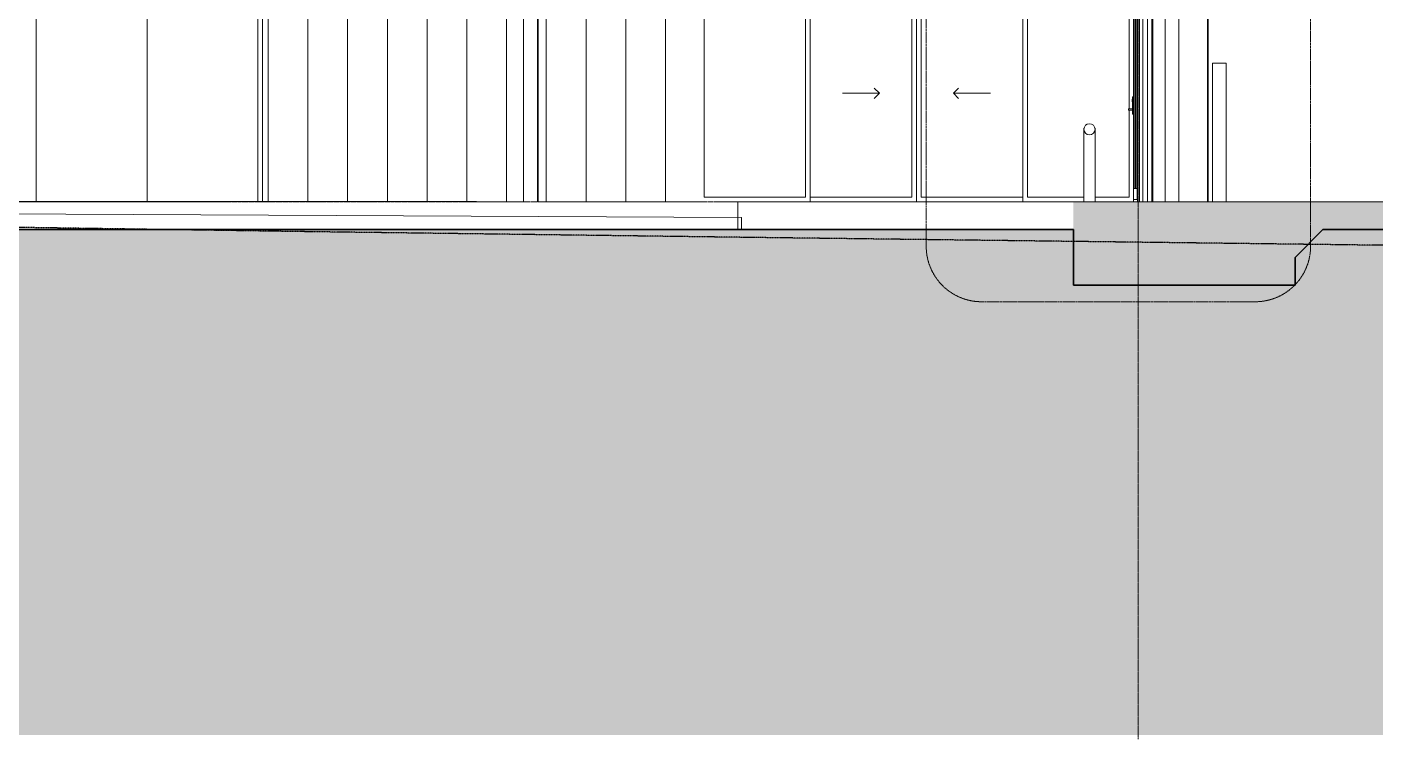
# Model space of a CAD drawing. Header units: millimetres. Extents: x 4237772 to 4686020, y -673 to 29459.
# Drawn here: x 4300656 to 4315247, y -610 to 7092 of the extents above; entities that cross this region are included whole.
import ezdxf

# ---------------------------------------------------------------- set-up
doc = ezdxf.new("R2010")
doc.units = ezdxf.units.MM
for name, pattern in [('AEC_Center', [24, 12, -4, 4, -4]), ('AEC_Double Dash', [39, 15, -4, 6, -4, 6, -4]), ('Existing Ground', [4.5, 3, -1.5]), ('Grid Line', [21, 12, -3, 3, -3])]:
    doc.linetypes.add(name, pattern=pattern)
for name, color, linetype, lineweight in [('A-ANNO-SYMB', 150, 'Continuous', 5), ('A-DETL', 90, 'Continuous', 18), ('A-DETL-GENF', 92, 'Continuous', 5), ('A-DOOR', 31, 'Continuous', 5), ('A-DOOR-FRAM', 31, 'Continuous', 5), ('A-DOOR-GLAZ', 31, 'Continuous', 5), ('A-FLOR', 192, 'Continuous', 5), ('A-FLOR-LEVL', 51, 'Continuous', 5), ('A-FLOR-PATT', 8, 'Continuous', 15), ('A-GLAZ', 151, 'Continuous', 5), ('A-WALL', 113, 'Continuous', 5), ('A-WALL-PATT', 111, 'Continuous', 5), ('C-TOPO', 7, 'Continuous', 5), ('F-FIRE', 13, 'Continuous', 5), ('P-SANR-FIXT', 6, 'Continuous', 5), ('S-BEAM', 12, 'Continuous', 5), ('S-COLS', 52, 'Continuous', 5), ('S-GRID', 1, 'Continuous', 5)]:
    doc.layers.add(name, color=color, linetype=linetype, lineweight=lineweight)
pattern_1 = [(50, (4308746.8, 10390.6), (1457.472, -127.512), [152.4, -1676.4]), (355, (4308746.8, 10390.6), (-281.94, 1528.454), [121.92, -1341.12]), (100.451, (4308868.2, 10380), (1175.54, 1400.933), [129.52, -1424.72]), (46.184, (4308746.8, 10797), (2168.63, -336.34), [228.6, -2514.6]), (96.636, (4308927.5, 10769), (1899.22, 1979.42), [194.28, -2137.08]), (351.184, (4308746.8, 10797), (1899.24, 1979.4), [182.88, -2011.68]), (21, (4308950, 10695.4), (1212.915, -818.12), [152.4, -1676.4]), (326, (4308950, 10695.4), (494.417, 1473.504), [121.92, -1341.12]), (71.451, (4309051, 10627.3), (1707.337, 655.37), [129.52, -1424.72]), (37.5, (4308746.76, 10390.63), (24.7094, 676.44), [67.056, -1257.808, 67.056, -2640.584]), (37.5, (4308746.76, 10390.63), (24.7094, 676.44), [-1391.92, -1294.384, 67.056, -1279.144]), (7.5, (4308746.76, 10390.6), (534.558, 801.444), [67.056, -709.168, 67.056, -1740.408]), (7.5, (4308746.76, 10390.6), (534.558, 801.444), [-843.28, -1227.328, 67.056, -446.024]), (327.5, (4308293.6, 10390.63), (1084.7275, -45.831), [67.056, -440.944, 67.056, -3621.024]), (327.5, (4308293.6, 10390.63), (1084.7275, -45.831), [-575.056, -1517.904, 67.056, -2036.064]), (317.5, (4308090.4, 10390.6), (1185.035, 203.414), [67.056, -593.344, 67.056, -2479.04]), (317.5, (4308090.4, 10390.6), (1185.035, 203.414), [-727.456, -985.52, 67.056, -1426.464])]

# ---------------------------------------------------------------- blocks, each defined once
blk = doc.blocks.new('Hydrant_double8 - Hydrant_double-1019432-SECTION - GRIDS C4-C5')
at = {"layer": 'F-FIRE'}
for p, q in [((4312096, 5996), (4312096, 5200)), ((4312216, 5200), (4312216, 5996))]:
    blk.add_line(p, q, dxfattribs=at)
for start, end in [(0, 180), (180, 0)]:
    blk.add_arc((4312156, 5986), 60, start, end, dxfattribs=at)
blk = doc.blocks.new('Structural Framing 24 - Structural Framing 1-1264814-SECTION - GRIDS C4-C5')
at = {"layer": 'S-BEAM'}
for p, q in [((4313432, 14963), (4313432, 5200)), ((4313442, 5200), (4313442, 14954)), ((4312832, 7821), (4312832, 5200)), ((4312842, 5200), (4312842, 7828))]:
    blk.add_line(p, q, dxfattribs=at)
blk = doc.blocks.new('SD - OXXO - SD - OXXO 3800W-1750534-SECTION - GRIDS C4-C5')
at = {"layer": 'A-DOOR'}
for p, q in [((4307978, 7550), (4310905, 7550)), ((4311478, 7550), (4312625, 7550))]:
    blk.add_line(p, q, dxfattribs=at)
at = {"layer": 'A-GLAZ'}
for p, q in [((4309134, 7550), (4307978, 7550)), ((4307984, 7500), (4309084, 7500)), ((4307984, 5250), (4307984, 7500)), ((4309084, 7500), (4309084, 5250)), ((4309134, 5200), (4309134, 7550)), ((4309134, 7500), (4310234, 7500)), ((4310234, 7500), (4310234, 5250)), ((4310284, 7550), (4310284, 5200)), ((4310284, 5200), (4310284, 7550)), ((4310334, 7500), (4311434, 7500)), ((4310334, 5250), (4310334, 7500)), ((4311434, 7522), (4311434, 5200)), ((4312625, 7550), (4311478, 7550)), ((4311484, 7500), (4311859, 7500)), ((4311484, 5250), (4311484, 7500)), ((4312432, 7500), (4312584, 7500)), ((4312584, 7500), (4312584, 6206)), ((4309884, 6375), (4309827, 6432)), ((4310684, 6375), (4310740, 6432)), ((4309484, 6375), (4309884, 6375)), ((4309884, 6375), (4309827, 6318)), ((4310684, 6375), (4310740, 6318)), ((4311084, 6375), (4310684, 6375)), ((4312584, 6194), (4312584, 5250)), ((4309084, 5250), (4307984, 5250)), ((4310234, 5250), (4309134, 5250)), ((4311434, 5250), (4310334, 5250)), ((4312096, 5250), (4311484, 5250)), ((4312584, 5250), (4312216, 5250))]:
    blk.add_line(p, q, dxfattribs=at)
blk = doc.blocks.new('X_Door-Handle-Lockwood 4800 Series Lever - Standard-V180-SECTION - GRIDS C4-C5')
at = {"layer": 'A-DOOR', "flags": 128}
for points in [[(4312616, 6207), (4312616, 6207), (4312617, 6207), (4312617, 6207), (4312617, 6208), (4312618, 6208), (4312618, 6208), (4312618, 6208), (4312618, 6208), (4312619, 6208), (4312619, 6208), (4312619, 6208), (4312620, 6208), (4312620, 6208)], [(4312620, 6192), (4312619, 6192), (4312619, 6192), (4312619, 6192), (4312619, 6192), (4312618, 6192), (4312618, 6192), (4312618, 6192), (4312617, 6192), (4312617, 6193), (4312617, 6193), (4312616, 6193), (4312616, 6193), (4312616, 6193)], [(4312621, 6208), (4312620, 6208), (4312620, 6208), (4312620, 6208), (4312620, 6208), (4312620, 6208), (4312620, 6208)], [(4312620, 6208), (4312620, 6208), (4312620, 6208), (4312620, 6208), (4312620, 6208), (4312620, 6208), (4312621, 6208), (4312621, 6208)], [(4312620, 6192), (4312620, 6192), (4312620, 6192), (4312620, 6192), (4312620, 6192), (4312620, 6192), (4312621, 6192), (4312621, 6192)], [(4312621, 6192), (4312620, 6192), (4312620, 6192), (4312620, 6192), (4312620, 6192), (4312620, 6192), (4312620, 6192)]]:
    blk.add_lwpolyline(points, dxfattribs=at)
blk = doc.blocks.new('Downpipe - Straight - 01 - 150D-V184-SECTION - GRIDS C4-C5')
at = {"layer": 'P-SANR-FIXT'}
for p, q in [((4312974, 15512), (4312974, 5200)), ((4313124, 5200), (4313124, 15525))]:
    blk.add_line(p, q, dxfattribs=at)
blk = doc.blocks.new('X_Door-Handle-Lockwood 4800 Series Lever - Standard-V204-SECTION - GRIDS C4-C5')
at = {"layer": 'A-DOOR'}
for p, q in [((4312621, 6313), (4312617, 6313)), ((4312617, 6313), (4312617, 6312)), ((4312617, 6282), (4312617, 6281)), ((4312617, 6281), (4312621, 6281)), ((4312632, 6335), (4312621, 6335)), ((4312621, 6335), (4312621, 6334)), ((4312621, 6335), (4312621, 6334)), ((4312621, 6208), (4312612, 6208)), ((4312620, 6208), (4312612, 6208)), ((4312612, 6192), (4312621, 6192)), ((4312612, 6192), (4312620, 6192)), ((4312620, 6207), (4312620, 6208)), ((4312620, 6192), (4312620, 6193)), ((4312621, 6151), (4312621, 6150)), ((4312621, 6151), (4312621, 6150)), ((4312621, 6150), (4312632, 6150))]:
    blk.add_line(p, q, dxfattribs=at)
at = {"layer": 'A-DOOR', "flags": 128}
for points in [[(4312577, 6200), (4312577, 6200), (4312577, 6201), (4312577, 6201), (4312577, 6201), (4312577, 6202), (4312577, 6202), (4312577, 6202), (4312577, 6203), (4312577, 6203), (4312577, 6203), (4312578, 6203), (4312578, 6204), (4312578, 6204), (4312578, 6204), (4312578, 6205), (4312578, 6205), (4312579, 6205), (4312579, 6205), (4312579, 6206), (4312579, 6206), (4312579, 6206), (4312580, 6206), (4312580, 6206), (4312580, 6207), (4312580, 6207), (4312581, 6207), (4312581, 6207), (4312581, 6207), (4312582, 6207), (4312582, 6207), (4312582, 6208), (4312583, 6208), (4312583, 6208), (4312583, 6208), (4312583, 6208), (4312584, 6208), (4312584, 6208), (4312584, 6208), (4312585, 6208), (4312585, 6208)], [(4312585, 6192), (4312584, 6192), (4312584, 6192), (4312584, 6192), (4312584, 6192), (4312583, 6192), (4312583, 6192), (4312583, 6192), (4312582, 6192), (4312582, 6193), (4312582, 6193), (4312581, 6193), (4312581, 6193), (4312581, 6193), (4312581, 6193), (4312580, 6193), (4312580, 6194), (4312580, 6194), (4312580, 6194), (4312579, 6194), (4312579, 6194), (4312579, 6195), (4312579, 6195), (4312578, 6195), (4312578, 6195), (4312578, 6196), (4312578, 6196), (4312578, 6196), (4312578, 6197), (4312577, 6197), (4312577, 6197), (4312577, 6197), (4312577, 6198), (4312577, 6198), (4312577, 6198), (4312577, 6199), (4312577, 6199), (4312577, 6199), (4312577, 6200), (4312577, 6200), (4312577, 6200)], [(4312587, 6208), (4312587, 6208), (4312587, 6208), (4312586, 6208), (4312586, 6208), (4312586, 6208), (4312585, 6208), (4312585, 6208), (4312585, 6208), (4312585, 6208), (4312585, 6208), (4312585, 6208)], [(4312585, 6208), (4312585, 6208), (4312585, 6208), (4312585, 6208), (4312585, 6208), (4312585, 6208), (4312586, 6208), (4312586, 6208), (4312586, 6208), (4312587, 6208), (4312587, 6208), (4312587, 6208)], [(4312585, 6192), (4312585, 6192), (4312585, 6192), (4312585, 6192), (4312585, 6192), (4312585, 6192), (4312586, 6192), (4312586, 6192), (4312586, 6192), (4312587, 6192), (4312587, 6192), (4312587, 6192)], [(4312587, 6192), (4312587, 6192), (4312587, 6192), (4312586, 6192), (4312586, 6192), (4312586, 6192), (4312585, 6192), (4312585, 6192), (4312585, 6192), (4312585, 6192), (4312585, 6192), (4312585, 6192)], [(4312597, 6208), (4312597, 6208), (4312596, 6208), (4312595, 6208), (4312594, 6208)], [(4312594, 6208), (4312595, 6208), (4312595, 6208), (4312596, 6208), (4312597, 6208)], [(4312594, 6192), (4312595, 6192), (4312595, 6192), (4312596, 6192), (4312597, 6192)], [(4312597, 6192), (4312597, 6192), (4312596, 6192), (4312595, 6192), (4312594, 6192)], [(4312612, 6208), (4312611, 6208), (4312610, 6208), (4312609, 6208), (4312607, 6208), (4312606, 6208), (4312605, 6208), (4312604, 6208), (4312603, 6208), (4312602, 6208), (4312601, 6208)], [(4312612, 6192), (4312611, 6192), (4312610, 6192), (4312609, 6192), (4312607, 6192), (4312606, 6192), (4312605, 6192), (4312604, 6192), (4312603, 6192), (4312602, 6192), (4312601, 6192)], [(4312602, 6208), (4312603, 6208), (4312604, 6208), (4312605, 6208), (4312606, 6208), (4312607, 6208), (4312608, 6208), (4312609, 6208), (4312610, 6208), (4312612, 6208), (4312612, 6208)], [(4312602, 6192), (4312603, 6192), (4312604, 6192), (4312605, 6192), (4312606, 6192), (4312607, 6192), (4312608, 6192), (4312609, 6192), (4312610, 6192), (4312612, 6192), (4312612, 6192)]]:
    blk.add_lwpolyline(points, dxfattribs=at)
blk = doc.blocks.new('X_Door-Handle-Lockwood 4800 Series Lever - Standard-V205-SECTION - GRIDS C4-C5')
at = {"layer": 'A-DOOR'}
for p, q in [((4312621, 6313), (4312617, 6313)), ((4312617, 6313), (4312617, 6312)), ((4312617, 6282), (4312617, 6281)), ((4312617, 6281), (4312621, 6281)), ((4312632, 6335), (4312621, 6335)), ((4312621, 6335), (4312621, 6334)), ((4312621, 6335), (4312621, 6334)), ((4312621, 6208), (4312612, 6208)), ((4312620, 6208), (4312612, 6208)), ((4312612, 6192), (4312621, 6192)), ((4312612, 6192), (4312620, 6192)), ((4312620, 6207), (4312620, 6208)), ((4312620, 6192), (4312620, 6193)), ((4312621, 6151), (4312621, 6150)), ((4312621, 6151), (4312621, 6150)), ((4312621, 6150), (4312632, 6150))]:
    blk.add_line(p, q, dxfattribs=at)
at = {"layer": 'A-DOOR', "flags": 128}
for points in [[(4312577, 6200), (4312577, 6200), (4312577, 6201), (4312577, 6201), (4312577, 6201), (4312577, 6202), (4312577, 6202), (4312577, 6202), (4312577, 6203), (4312577, 6203), (4312577, 6203), (4312578, 6203), (4312578, 6204), (4312578, 6204), (4312578, 6204), (4312578, 6205), (4312578, 6205), (4312579, 6205), (4312579, 6205), (4312579, 6206), (4312579, 6206), (4312579, 6206), (4312580, 6206), (4312580, 6206), (4312580, 6207), (4312580, 6207), (4312581, 6207), (4312581, 6207), (4312581, 6207), (4312582, 6207), (4312582, 6207), (4312582, 6208), (4312583, 6208), (4312583, 6208), (4312583, 6208), (4312583, 6208), (4312584, 6208), (4312584, 6208), (4312584, 6208), (4312585, 6208), (4312585, 6208)], [(4312585, 6192), (4312584, 6192), (4312584, 6192), (4312584, 6192), (4312584, 6192), (4312583, 6192), (4312583, 6192), (4312583, 6192), (4312582, 6192), (4312582, 6193), (4312582, 6193), (4312581, 6193), (4312581, 6193), (4312581, 6193), (4312581, 6193), (4312580, 6193), (4312580, 6194), (4312580, 6194), (4312580, 6194), (4312579, 6194), (4312579, 6194), (4312579, 6195), (4312579, 6195), (4312578, 6195), (4312578, 6195), (4312578, 6196), (4312578, 6196), (4312578, 6196), (4312578, 6197), (4312577, 6197), (4312577, 6197), (4312577, 6197), (4312577, 6198), (4312577, 6198), (4312577, 6198), (4312577, 6199), (4312577, 6199), (4312577, 6199), (4312577, 6200), (4312577, 6200), (4312577, 6200)], [(4312585, 6208), (4312585, 6208), (4312585, 6208), (4312585, 6208), (4312585, 6208), (4312585, 6208), (4312586, 6208), (4312586, 6208), (4312586, 6208), (4312587, 6208), (4312587, 6208), (4312587, 6208)], [(4312587, 6208), (4312587, 6208), (4312587, 6208), (4312586, 6208), (4312586, 6208), (4312586, 6208), (4312585, 6208), (4312585, 6208), (4312585, 6208), (4312585, 6208), (4312585, 6208), (4312585, 6208)], [(4312587, 6192), (4312587, 6192), (4312587, 6192), (4312586, 6192), (4312586, 6192), (4312586, 6192), (4312585, 6192), (4312585, 6192), (4312585, 6192), (4312585, 6192), (4312585, 6192), (4312585, 6192)], [(4312585, 6192), (4312585, 6192), (4312585, 6192), (4312585, 6192), (4312585, 6192), (4312585, 6192), (4312586, 6192), (4312586, 6192), (4312586, 6192), (4312587, 6192), (4312587, 6192), (4312587, 6192)], [(4312594, 6208), (4312595, 6208), (4312595, 6208), (4312596, 6208), (4312597, 6208)], [(4312597, 6208), (4312597, 6208), (4312596, 6208), (4312595, 6208), (4312594, 6208)], [(4312597, 6192), (4312597, 6192), (4312596, 6192), (4312595, 6192), (4312594, 6192)], [(4312594, 6192), (4312595, 6192), (4312595, 6192), (4312596, 6192), (4312597, 6192)], [(4312612, 6208), (4312611, 6208), (4312610, 6208), (4312609, 6208), (4312607, 6208), (4312606, 6208), (4312605, 6208), (4312604, 6208), (4312603, 6208), (4312602, 6208), (4312601, 6208)], [(4312612, 6192), (4312611, 6192), (4312610, 6192), (4312609, 6192), (4312607, 6192), (4312606, 6192), (4312605, 6192), (4312604, 6192), (4312603, 6192), (4312602, 6192), (4312601, 6192)], [(4312602, 6208), (4312603, 6208), (4312604, 6208), (4312605, 6208), (4312606, 6208), (4312607, 6208), (4312608, 6208), (4312609, 6208), (4312610, 6208), (4312612, 6208), (4312612, 6208)], [(4312602, 6192), (4312603, 6192), (4312604, 6192), (4312605, 6192), (4312606, 6192), (4312607, 6192), (4312608, 6192), (4312609, 6192), (4312610, 6192), (4312612, 6192), (4312612, 6192)]]:
    blk.add_lwpolyline(points, dxfattribs=at)
blk = doc.blocks.new('X_Door-Handle-Lockwood 4800 Series Lever - Standard-V206-SECTION - GRIDS C4-C5')
at = {"layer": 'A-DOOR'}
for p, q in [((4312621, 6313), (4312617, 6313)), ((4312617, 6313), (4312617, 6312)), ((4312617, 6282), (4312617, 6281)), ((4312617, 6281), (4312621, 6281)), ((4312632, 6335), (4312621, 6335)), ((4312621, 6335), (4312621, 6334)), ((4312621, 6335), (4312621, 6334)), ((4312621, 6208), (4312612, 6208)), ((4312620, 6208), (4312612, 6208)), ((4312612, 6192), (4312621, 6192)), ((4312612, 6192), (4312620, 6192)), ((4312620, 6207), (4312620, 6208)), ((4312620, 6192), (4312620, 6193)), ((4312621, 6151), (4312621, 6150)), ((4312621, 6151), (4312621, 6150)), ((4312621, 6150), (4312632, 6150))]:
    blk.add_line(p, q, dxfattribs=at)
at = {"layer": 'A-DOOR', "flags": 128}
for points in [[(4312577, 6200), (4312577, 6200), (4312577, 6201), (4312577, 6201), (4312577, 6201), (4312577, 6202), (4312577, 6202), (4312577, 6202), (4312577, 6203), (4312577, 6203), (4312577, 6203), (4312578, 6203), (4312578, 6204), (4312578, 6204), (4312578, 6204), (4312578, 6205), (4312578, 6205), (4312579, 6205), (4312579, 6205), (4312579, 6206), (4312579, 6206), (4312579, 6206), (4312580, 6206), (4312580, 6206), (4312580, 6207), (4312580, 6207), (4312581, 6207), (4312581, 6207), (4312581, 6207), (4312582, 6207), (4312582, 6207), (4312582, 6208), (4312583, 6208), (4312583, 6208), (4312583, 6208), (4312583, 6208), (4312584, 6208), (4312584, 6208), (4312584, 6208), (4312585, 6208), (4312585, 6208)], [(4312585, 6192), (4312584, 6192), (4312584, 6192), (4312584, 6192), (4312584, 6192), (4312583, 6192), (4312583, 6192), (4312583, 6192), (4312582, 6192), (4312582, 6193), (4312582, 6193), (4312581, 6193), (4312581, 6193), (4312581, 6193), (4312581, 6193), (4312580, 6193), (4312580, 6194), (4312580, 6194), (4312580, 6194), (4312579, 6194), (4312579, 6194), (4312579, 6195), (4312579, 6195), (4312578, 6195), (4312578, 6195), (4312578, 6196), (4312578, 6196), (4312578, 6196), (4312578, 6197), (4312577, 6197), (4312577, 6197), (4312577, 6197), (4312577, 6198), (4312577, 6198), (4312577, 6198), (4312577, 6199), (4312577, 6199), (4312577, 6199), (4312577, 6200), (4312577, 6200), (4312577, 6200)], [(4312597, 6208), (4312597, 6208), (4312596, 6208), (4312595, 6208), (4312594, 6208), (4312593, 6208), (4312592, 6208), (4312592, 6208), (4312591, 6208), (4312590, 6208), (4312590, 6208), (4312589, 6208), (4312589, 6208), (4312588, 6208), (4312587, 6208), (4312587, 6208), (4312587, 6208), (4312586, 6208), (4312586, 6208), (4312586, 6208), (4312585, 6208), (4312585, 6208), (4312585, 6208), (4312585, 6208), (4312585, 6208), (4312585, 6208)], [(4312585, 6208), (4312585, 6208), (4312585, 6208), (4312585, 6208), (4312585, 6208), (4312585, 6208), (4312586, 6208), (4312586, 6208), (4312586, 6208), (4312587, 6208), (4312587, 6208), (4312587, 6208), (4312588, 6208), (4312588, 6208), (4312589, 6208), (4312590, 6208), (4312590, 6208), (4312591, 6208), (4312591, 6208), (4312592, 6208), (4312593, 6208), (4312594, 6208), (4312595, 6208), (4312595, 6208), (4312596, 6208), (4312597, 6208)], [(4312585, 6192), (4312585, 6192), (4312585, 6192), (4312585, 6192), (4312585, 6192), (4312585, 6192), (4312586, 6192), (4312586, 6192), (4312586, 6192), (4312587, 6192), (4312587, 6192), (4312587, 6192), (4312588, 6192), (4312588, 6192), (4312589, 6192), (4312590, 6192), (4312590, 6192), (4312591, 6192), (4312591, 6192), (4312592, 6192), (4312593, 6192), (4312594, 6192), (4312595, 6192), (4312595, 6192), (4312596, 6192), (4312597, 6192)], [(4312597, 6192), (4312597, 6192), (4312596, 6192), (4312595, 6192), (4312594, 6192), (4312593, 6192), (4312592, 6192), (4312592, 6192), (4312591, 6192), (4312590, 6192), (4312590, 6192), (4312589, 6192), (4312589, 6192), (4312588, 6192), (4312587, 6192), (4312587, 6192), (4312587, 6192), (4312586, 6192), (4312586, 6192), (4312586, 6192), (4312585, 6192), (4312585, 6192), (4312585, 6192), (4312585, 6192), (4312585, 6192), (4312585, 6192)], [(4312612, 6208), (4312611, 6208), (4312610, 6208), (4312609, 6208), (4312607, 6208), (4312606, 6208), (4312605, 6208), (4312604, 6208), (4312603, 6208), (4312602, 6208), (4312601, 6208)], [(4312612, 6192), (4312611, 6192), (4312610, 6192), (4312609, 6192), (4312607, 6192), (4312606, 6192), (4312605, 6192), (4312604, 6192), (4312603, 6192), (4312602, 6192), (4312601, 6192)], [(4312602, 6208), (4312603, 6208), (4312604, 6208), (4312605, 6208), (4312606, 6208), (4312607, 6208), (4312608, 6208), (4312609, 6208), (4312610, 6208), (4312612, 6208), (4312612, 6208)], [(4312602, 6192), (4312603, 6192), (4312604, 6192), (4312605, 6192), (4312606, 6192), (4312607, 6192), (4312608, 6192), (4312609, 6192), (4312610, 6192), (4312612, 6192), (4312612, 6192)]]:
    blk.add_lwpolyline(points, dxfattribs=at)
blk = doc.blocks.new('X_Door-Handle-Lockwood 4800 Series Lever - Standard-V207-SECTION - GRIDS C4-C5')
at = {"layer": 'A-DOOR'}
for p, q in [((4312632, 6313), (4312617, 6313)), ((4312617, 6313), (4312617, 6303)), ((4312617, 6291), (4312617, 6303)), ((4312617, 6291), (4312617, 6281)), ((4312617, 6281), (4312632, 6281)), ((4312632, 6335), (4312621, 6335)), ((4312621, 6335), (4312621, 6334)), ((4312621, 6335), (4312621, 6334)), ((4312621, 6151), (4312621, 6334)), ((4312632, 6208), (4312612, 6208)), ((4312620, 6208), (4312612, 6208)), ((4312612, 6192), (4312632, 6192)), ((4312612, 6192), (4312620, 6192)), ((4312620, 6200), (4312620, 6208)), ((4312620, 6192), (4312620, 6200)), ((4312621, 6151), (4312621, 6150)), ((4312621, 6151), (4312621, 6150)), ((4312621, 6150), (4312632, 6150))]:
    blk.add_line(p, q, dxfattribs=at)
at = {"layer": 'A-DOOR', "flags": 128}
for points in [[(4312577, 6200), (4312577, 6200), (4312577, 6201), (4312577, 6201), (4312577, 6201), (4312577, 6202), (4312577, 6202), (4312577, 6202), (4312577, 6203), (4312577, 6203), (4312577, 6203), (4312578, 6203), (4312578, 6204), (4312578, 6204), (4312578, 6204), (4312578, 6205), (4312578, 6205), (4312579, 6205), (4312579, 6205), (4312579, 6206), (4312579, 6206), (4312579, 6206), (4312580, 6206), (4312580, 6206), (4312580, 6207), (4312580, 6207), (4312581, 6207), (4312581, 6207), (4312581, 6207), (4312582, 6207), (4312582, 6207), (4312582, 6208), (4312583, 6208), (4312583, 6208), (4312583, 6208), (4312583, 6208), (4312584, 6208), (4312584, 6208), (4312584, 6208), (4312585, 6208), (4312585, 6208)], [(4312585, 6192), (4312584, 6192), (4312584, 6192), (4312584, 6192), (4312584, 6192), (4312583, 6192), (4312583, 6192), (4312583, 6192), (4312582, 6192), (4312582, 6193), (4312582, 6193), (4312581, 6193), (4312581, 6193), (4312581, 6193), (4312581, 6193), (4312580, 6193), (4312580, 6194), (4312580, 6194), (4312580, 6194), (4312579, 6194), (4312579, 6194), (4312579, 6195), (4312579, 6195), (4312578, 6195), (4312578, 6195), (4312578, 6196), (4312578, 6196), (4312578, 6196), (4312578, 6197), (4312577, 6197), (4312577, 6197), (4312577, 6197), (4312577, 6198), (4312577, 6198), (4312577, 6198), (4312577, 6199), (4312577, 6199), (4312577, 6199), (4312577, 6200), (4312577, 6200), (4312577, 6200)], [(4312585, 6208), (4312585, 6208), (4312585, 6208), (4312585, 6208), (4312585, 6208), (4312585, 6208), (4312586, 6208), (4312586, 6208), (4312586, 6208), (4312587, 6208), (4312587, 6208), (4312587, 6208), (4312588, 6208), (4312588, 6208), (4312589, 6208), (4312590, 6208), (4312590, 6208), (4312591, 6208), (4312591, 6208), (4312592, 6208), (4312593, 6208), (4312594, 6208), (4312595, 6208), (4312595, 6208), (4312596, 6208), (4312597, 6208), (4312598, 6208), (4312599, 6208), (4312600, 6208), (4312601, 6208), (4312602, 6208), (4312603, 6208), (4312604, 6208), (4312605, 6208), (4312606, 6208), (4312607, 6208), (4312608, 6208), (4312609, 6208), (4312610, 6208), (4312612, 6208), (4312612, 6208)], [(4312612, 6208), (4312611, 6208), (4312610, 6208), (4312609, 6208), (4312607, 6208), (4312606, 6208), (4312605, 6208), (4312604, 6208), (4312603, 6208), (4312602, 6208), (4312601, 6208), (4312600, 6208), (4312599, 6208), (4312598, 6208), (4312597, 6208), (4312597, 6208), (4312596, 6208), (4312595, 6208), (4312594, 6208), (4312593, 6208), (4312592, 6208), (4312592, 6208), (4312591, 6208), (4312590, 6208), (4312590, 6208), (4312589, 6208), (4312589, 6208), (4312588, 6208), (4312587, 6208), (4312587, 6208), (4312587, 6208), (4312586, 6208), (4312586, 6208), (4312586, 6208), (4312585, 6208), (4312585, 6208), (4312585, 6208), (4312585, 6208), (4312585, 6208), (4312585, 6208)], [(4312612, 6192), (4312611, 6192), (4312610, 6192), (4312609, 6192), (4312607, 6192), (4312606, 6192), (4312605, 6192), (4312604, 6192), (4312603, 6192), (4312602, 6192), (4312601, 6192), (4312600, 6192), (4312599, 6192), (4312598, 6192), (4312597, 6192), (4312597, 6192), (4312596, 6192), (4312595, 6192), (4312594, 6192), (4312593, 6192), (4312592, 6192), (4312592, 6192), (4312591, 6192), (4312590, 6192), (4312590, 6192), (4312589, 6192), (4312589, 6192), (4312588, 6192), (4312587, 6192), (4312587, 6192), (4312587, 6192), (4312586, 6192), (4312586, 6192), (4312586, 6192), (4312585, 6192), (4312585, 6192), (4312585, 6192), (4312585, 6192), (4312585, 6192), (4312585, 6192)], [(4312585, 6192), (4312585, 6192), (4312585, 6192), (4312585, 6192), (4312585, 6192), (4312585, 6192), (4312586, 6192), (4312586, 6192), (4312586, 6192), (4312587, 6192), (4312587, 6192), (4312587, 6192), (4312588, 6192), (4312588, 6192), (4312589, 6192), (4312590, 6192), (4312590, 6192), (4312591, 6192), (4312591, 6192), (4312592, 6192), (4312593, 6192), (4312594, 6192), (4312595, 6192), (4312595, 6192), (4312596, 6192), (4312597, 6192), (4312598, 6192), (4312599, 6192), (4312600, 6192), (4312601, 6192), (4312602, 6192), (4312603, 6192), (4312604, 6192), (4312605, 6192), (4312606, 6192), (4312607, 6192), (4312608, 6192), (4312609, 6192), (4312610, 6192), (4312612, 6192), (4312612, 6192)]]:
    blk.add_lwpolyline(points, dxfattribs=at)
blk = doc.blocks.new('X_Door-Panel-Hinge-Standard - Standard-1909127-SECTION - GRIDS C4-C5')
at = {"layer": 'A-DOOR'}
for p, q in [((4312672, 7565), (4312632, 7565)), ((4312632, 7565), (4312632, 7445)), ((4312632, 7445), (4312672, 7445)), ((4312632, 5345), (4312632, 7445)), ((4312672, 7445), (4312672, 7565)), ((4312672, 7445), (4312672, 5345)), ((4312672, 5345), (4312632, 5345)), ((4312632, 5345), (4312632, 5225)), ((4312672, 5225), (4312672, 5345)), ((4312632, 5225), (4312672, 5225))]:
    blk.add_line(p, q, dxfattribs=at)
at = {"layer": 'A-DOOR-GLAZ'}
for p, q in [((4312657, 7445), (4312647, 7445)), ((4312647, 7445), (4312647, 5345)), ((4312657, 5345), (4312657, 7445)), ((4312647, 5345), (4312657, 5345))]:
    blk.add_line(p, q, dxfattribs=at)
blk = doc.blocks.new('X_Door-Frame-Wood - Standard-1215283-SECTION - GRIDS C4-C5')
at = {"layer": 'A-DOOR-FRAM'}
for p, q in [((4312710, 7600), (4312632, 7600)), ((4312632, 7600), (4312632, 7580)), ((4312732, 7580), (4312732, 7600)), ((4312632, 7580), (4312732, 7580)), ((4312677, 7580), (4312677, 7555)), ((4312697, 7580), (4312677, 7580)), ((4312677, 7555), (4312697, 7555)), ((4312677, 5200), (4312677, 7550)), ((4312697, 7555), (4312697, 7580)), ((4312697, 7550), (4312697, 5200)), ((4312732, 7550), (4312732, 5200)), ((4312632, 5200), (4312632, 5225))]:
    blk.add_line(p, q, dxfattribs=at)

msp = doc.modelspace()

# ---------------------------------------------------------------- hatches: boundary and pattern name
at = {"layer": 'A-DETL-GENF'}
h = msp.add_hatch(dxfattribs=at)
h.set_pattern_fill('FP_179', color=9, style=0, pattern_type=2)
h.set_pattern_definition([(135, (4308746.76, 10479), (-707.1068, 6e-14), [500, -500]), (135, (4308879.34, 10611.6), (-707.1068, 6e-14), [500, -500]), (135, (4309011.9, 10744.2), (-707.1068, 6e-14), [500, -500]), (45, (4308746.76, 10390.63), (0, 707.1068), [500, -500]), (45, (4308879.34, 10258.05), (0, 707.1068), [500, -500]), (45, (4309011.9, 10125.47), (0, 707.1068), [500, -500])])
h.paths.add_polyline_path([(4363256, 4200), (4363256, 4200), (4363279, 4195)])
h.paths.add_polyline_path([(4245977, -567), (4286240, -567), (4286240, -567), (4372683, -567), (4372683, 3455), (4371508, 3533), (4369528, 3533), (4367571, 3926), (4363179, 4217), (4363178, 4218), (4363083, 4224), (4362969, 4265), (4362957, 4270), (4361016, 4976), (4353322, 5241), (4353322, 4300), (4350898, 4300), (4350898, 4624), (4350622, 4900), (4335082, 4900), (4334682, 4500), (4334682, 4100), (4330682, 4100), (4330682, 4500), (4330282, 4900), (4314682, 4900), (4314382, 4600), (4314382, 4300), (4311982, 4300), (4311982, 4900), (4270800, 4900), (4277901, 5064), (4268019, 5024), (4264656, 5200), (4248842, 5200), (4245977, 5050), (4245977, 225)])
h = msp.add_hatch(dxfattribs=at)
h.set_pattern_fill('FP_3', style=0, pattern_type=2)
h.set_pattern_definition(pattern_1)
h.paths.add_polyline_path([(4330847, 4100), (4334682, 4100), (4334682, 4500), (4335092, 4910), (4335092, 5210), (4330282, 5210), (4330282, 4900), (4330682, 4500), (4330682, 4100)])
h.paths.add_polyline_path([(4352885, 4300), (4353322, 4300), (4353322, 5210), (4350622, 5210), (4350624, 4898), (4350922, 4600), (4350922, 4300), (4352682, 4300)])
h.paths.add_polyline_path([(4314279, 4300), (4314382, 4300), (4314382, 4600), (4314682, 4900), (4314682, 5200), (4311982, 5200), (4311982, 4300), (4314032, 4300)])
at = {"layer": 'A-FLOR-PATT', "lineweight": 5}
h = msp.add_hatch(dxfattribs=at)
h.set_pattern_fill('FP_3', color=256, style=0, pattern_type=2)
h.set_pattern_definition(pattern_1)
h.paths.add_polyline_path([(4314682, 4900), (4330282, 4900), (4330282, 5200), (4314682, 5200), (4314682, 5053)])
h.paths.add_polyline_path([(4340016, 4900), (4350622, 4900), (4350622, 5200), (4335092, 5200), (4335092, 4910), (4335082, 4900), (4339521, 4900)])
at = {"layer": 'A-WALL-PATT'}
h = msp.add_hatch(dxfattribs=at)
h.set_pattern_fill('FP_5', color=256, style=0, pattern_type=2)
h.set_pattern_definition([(90, (4303154.4, 5200), (-1200, 7e-14), []), (180, (4303154.4, 5200), (-3e-13, -2400), [])])
h.paths.add_polyline_path([(4299017, 5200), (4299419, 5200), (4299419, 5206), (4303205, 5206), (4303205, 7600), (4299017, 7600), (4299017, 5226)])
h = msp.add_hatch(dxfattribs=at)
h.set_pattern_fill('FP_6', color=256, style=0, pattern_type=2)
h.set_pattern_definition([(90, (4307995.94, 5200), (-430.048, 3e-14), []), (180, (4307996, 5200), (-3e-13, -2400), [])])
h.paths.add_polyline_path([(4307978, 5200), (4307978, 7600), (4306187, 7600), (4306187, 5200), (4307968, 5200)])
h.paths.add_polyline_path([(4306030, 5200), (4306030, 7600), (4303262, 7600), (4303262, 5206), (4305520, 5206), (4305520, 5200), (4305865, 5200)])
h.paths.add_polyline_path([(4307984, 5250), (4307986, 5250), (4307986, 7500), (4307984, 7500), (4307984, 5336)])

# ---------------------------------------------------------------- linework, layer by layer
at = {"layer": 'A-ANNO-SYMB', "linetype": 'AEC_Double Dash'}
for p, q in [((4310389, 16190), (4310389, 4720)), ((4314549, 4720), (4314549, 16190)), ((4310989, 4120), (4313949, 4120))]:
    msp.add_line(p, q, dxfattribs=at)
for centre, start, end in [((4310989, 4720), 180, 270), ((4313949, 4720), 270, 0)]:
    msp.add_arc(centre, 600, start, end, dxfattribs=at)
at = {"layer": 'A-DETL', "lineweight": 15}
msp.add_line((4314682, 5200), (4311982, 5200), dxfattribs=at)
at = {"layer": 'A-DETL', "linetype": 'Existing Ground', "lineweight": 25}
for p, q in [((4303597, 4879), (4295798, 4995)), ((4308596, 4814), (4303597, 4879)), ((4317796, 4700), (4308596, 4814))]:
    msp.add_line(p, q, dxfattribs=at)
at = {"layer": 'A-DETL', "lineweight": 35}
for p, q in [((4311982, 4900), (4270800, 4900)), ((4311982, 4900), (4311982, 4300)), ((4314382, 4600), (4314682, 4900)), ((4330282, 4900), (4314682, 4900)), ((4314382, 4300), (4314382, 4600)), ((4311982, 4300), (4314382, 4300))]:
    msp.add_line(p, q, dxfattribs=at)
at = {"layer": 'A-FLOR'}
msp.add_line((4295891, 5200), (4302859, 5200), dxfattribs=at)
at = {"layer": 'A-FLOR', "lineweight": 15}
for p, q in [((4308351, 5200), (4308351, 4900)), ((4311982, 5200), (4308351, 5200)), ((4330282, 5200), (4314682, 5200))]:
    msp.add_line(p, q, dxfattribs=at)
at = {"layer": 'A-FLOR-LEVL', "linetype": 'AEC_Center'}
msp.add_line((4238572, 5200), (4377820, 5200), dxfattribs=at)
at = {"layer": 'A-WALL'}
for p, q in [((4303205, 5206), (4303205, 7600)), ((4312785, 7600), (4312785, 5200)), ((4313487, 5200), (4313487, 6700)), ((4313487, 6700), (4313637, 6700)), ((4313637, 6700), (4313637, 5200))]:
    msp.add_line(p, q, dxfattribs=at)
at = {"layer": 'C-TOPO'}
for p, q in [((4305520, 5206), (4299419, 5206)), ((4305520, 5206), (4305520, 5200)), ((4308343, 5200), (4308351, 5200))]:
    msp.add_line(p, q, dxfattribs=at)
at = {"layer": 'C-TOPO', "lineweight": 20}
for p, q in [((4308391, 5032), (4296161, 5090)), ((4308391, 4900), (4308391, 5032))]:
    msp.add_line(p, q, dxfattribs=at)
at = {"layer": 'S-COLS'}
for p, q in [((4306030, 7805), (4306030, 5200)), ((4306181, 5200), (4306181, 7798)), ((4306187, 5200), (4306187, 7797))]:
    msp.add_line(p, q, dxfattribs=at)
at = {"layer": 'S-GRID', "linetype": 'Grid Line'}
msp.add_line((4312682, -610), (4312682, 25305), dxfattribs=at)

# ---------------------------------------------------------------- block references
at = {"layer": 'A-DOOR'}
for name in ['SD - OXXO - SD - OXXO 3800W-1750534-SECTION - GRIDS C4-C5', 'X_Door-Panel-Hinge-Standard - Standard-1909127-SECTION - GRIDS C4-C5', 'X_Door-Handle-Lockwood 4800 Series Lever - Standard-V204-SECTION - GRIDS C4-C5', 'X_Door-Handle-Lockwood 4800 Series Lever - Standard-V205-SECTION - GRIDS C4-C5', 'X_Door-Handle-Lockwood 4800 Series Lever - Standard-V206-SECTION - GRIDS C4-C5', 'X_Door-Handle-Lockwood 4800 Series Lever - Standard-V207-SECTION - GRIDS C4-C5', 'X_Door-Handle-Lockwood 4800 Series Lever - Standard-V204-SECTION - GRIDS C4-C5', 'X_Door-Handle-Lockwood 4800 Series Lever - Standard-V205-SECTION - GRIDS C4-C5', 'X_Door-Handle-Lockwood 4800 Series Lever - Standard-V180-SECTION - GRIDS C4-C5']:
    msp.add_blockref(name, (0, 0), dxfattribs=at)
at = {"layer": 'A-DOOR-FRAM'}
msp.add_blockref('X_Door-Frame-Wood - Standard-1215283-SECTION - GRIDS C4-C5', (0, 0), dxfattribs=at)
at = {"layer": 'F-FIRE'}
msp.add_blockref('Hydrant_double8 - Hydrant_double-1019432-SECTION - GRIDS C4-C5', (0, 0), dxfattribs=at)
at = {"layer": 'P-SANR-FIXT'}
msp.add_blockref('Downpipe - Straight - 01 - 150D-V184-SECTION - GRIDS C4-C5', (0, 0), dxfattribs=at)
at = {"layer": 'S-BEAM'}
msp.add_blockref('Structural Framing 24 - Structural Framing 1-1264814-SECTION - GRIDS C4-C5', (0, 0), dxfattribs=at)

doc.saveas('drawing.dxf')
